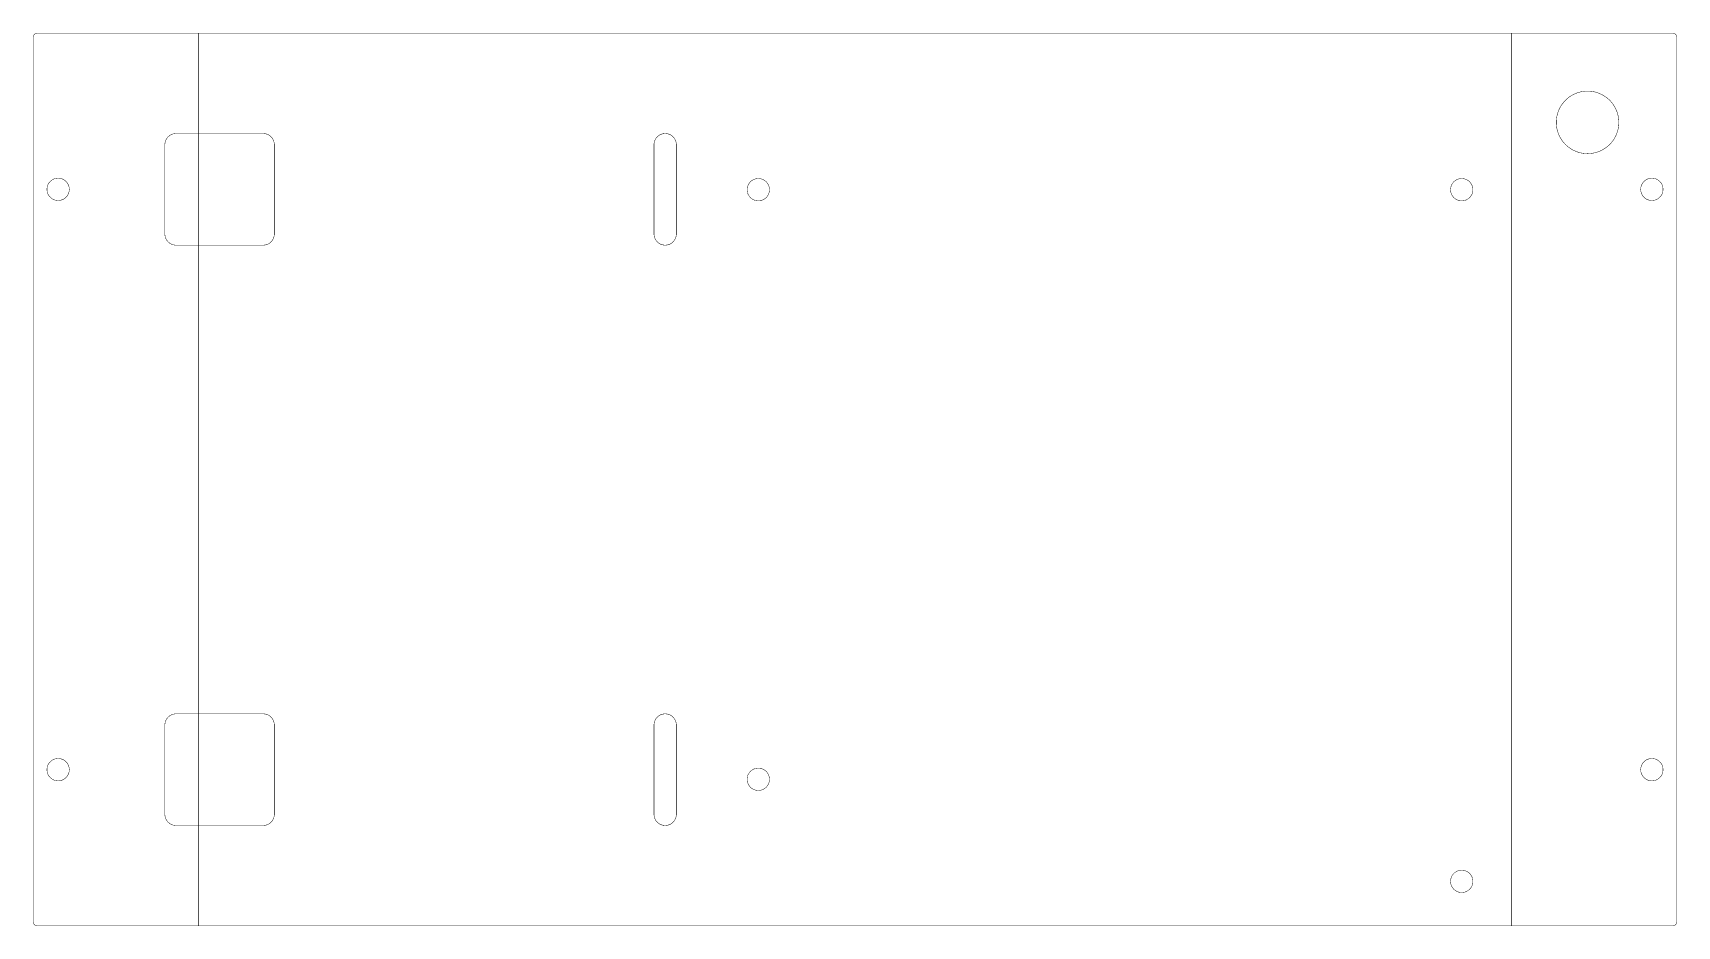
# Model space of a CAD drawing. Extents: x 20 to 388, y 20 to 220.
import ezdxf

# ---------------------------------------------------------------- set-up
doc = ezdxf.new("R2010")
doc.units = 0
doc.layers.get('0').update_dxf_attribs({"linetype": 'CONTINUOUS'})

msp = doc.modelspace()

# ---------------------------------------------------------------- linework, layer by layer
at = {"color": 0, "const_width": 0.1}
for points in [[(21, 220), (387, 220), (387.05, 220), (387.201, 219.979), (387.389, 219.921), (387.56, 219.829), (387.707, 219.707), (387.829, 219.56), (387.921, 219.389), (387.979, 219.201), (388, 219.05), (388, 219), (388, 21), (388, 20.9497), (387.979, 20.7985), (387.921, 20.6108), (387.829, 20.441), (387.707, 20.2929), (387.56, 20.1708), (387.389, 20.0786), (387.201, 20.0203), (387.05, 20), (387, 20), (21, 20), (20.9496, 20), (20.7985, 20.0203), (20.6107, 20.0786), (20.4408, 20.1708), (20.2929, 20.2929), (20.1707, 20.441), (20.0786, 20.6108), (20.0203, 20.7985), (20, 20.9497), (20, 21), (20, 219), (20, 219.05), (20.0203, 219.201), (20.0786, 219.389), (20.1707, 219.56), (20.2929, 219.707), (20.4408, 219.829), (20.6107, 219.921), (20.7985, 219.979), (20.9496, 220), (21, 220)], [(375, 200), (375, 199.914), (374.992, 199.653), (374.965, 199.308), (374.924, 198.967), (374.864, 198.628), (374.789, 198.294), (374.697, 197.964), (374.59, 197.64), (374.467, 197.321), (374.329, 197.01), (374.175, 196.704), (374.007, 196.406), (373.824, 196.117), (373.626, 195.836), (373.415, 195.564), (373.189, 195.301), (373.011, 195.111), (372.95, 195.05), (372.889, 194.989), (372.699, 194.811), (372.436, 194.585), (372.164, 194.374), (371.883, 194.176), (371.594, 193.993), (371.296, 193.825), (370.99, 193.671), (370.679, 193.533), (370.36, 193.41), (370.036, 193.303), (369.706, 193.211), (369.372, 193.136), (369.033, 193.076), (368.692, 193.035), (368.347, 193.008), (368.086, 193), (368, 193), (367.914, 193), (367.653, 193.008), (367.308, 193.035), (366.967, 193.076), (366.628, 193.136), (366.293, 193.211), (365.964, 193.303), (365.64, 193.41), (365.321, 193.533), (365.008, 193.671), (364.704, 193.825), (364.406, 193.993), (364.117, 194.176), (363.835, 194.374), (363.564, 194.585), (363.301, 194.811), (363.111, 194.989), (363.05, 195.05), (362.989, 195.111), (362.811, 195.301), (362.585, 195.564), (362.374, 195.836), (362.176, 196.117), (361.993, 196.406), (361.825, 196.704), (361.671, 197.01), (361.533, 197.321), (361.41, 197.64), (361.303, 197.964), (361.211, 198.294), (361.136, 198.628), (361.076, 198.967), (361.035, 199.308), (361.008, 199.653), (361, 199.914), (361, 200), (361, 200.087), (361.008, 200.347), (361.035, 200.692), (361.076, 201.033), (361.136, 201.372), (361.211, 201.707), (361.303, 202.036), (361.41, 202.36), (361.533, 202.679), (361.671, 202.992), (361.825, 203.296), (361.993, 203.594), (362.176, 203.883), (362.374, 204.165), (362.585, 204.436), (362.811, 204.699), (362.989, 204.889), (363.05, 204.95), (363.111, 205.011), (363.301, 205.189), (363.564, 205.415), (363.835, 205.626), (364.117, 205.824), (364.406, 206.007), (364.704, 206.175), (365.008, 206.329), (365.321, 206.467), (365.64, 206.59), (365.964, 206.697), (366.293, 206.789), (366.628, 206.864), (366.967, 206.924), (367.308, 206.965), (367.653, 206.992), (367.914, 207), (368, 207), (368.086, 207), (368.347, 206.992), (368.692, 206.965), (369.033, 206.924), (369.372, 206.864), (369.706, 206.789), (370.036, 206.697), (370.36, 206.59), (370.679, 206.467), (370.99, 206.329), (371.296, 206.175), (371.594, 206.007), (371.883, 205.824), (372.164, 205.626), (372.436, 205.415), (372.699, 205.189), (372.889, 205.011), (372.95, 204.95), (373.011, 204.889), (373.189, 204.699), (373.415, 204.436), (373.626, 204.165), (373.824, 203.883), (374.007, 203.594), (374.175, 203.296), (374.329, 202.992), (374.467, 202.679), (374.59, 202.36), (374.697, 202.036), (374.789, 201.707), (374.864, 201.372), (374.924, 201.033), (374.965, 200.692), (374.992, 200.347), (375, 200.087), (375, 200)], [(74, 195), (74, 175), (74, 174.936), (73.9871, 174.744), (73.9492, 174.496), (73.8876, 174.257), (73.8035, 174.026), (73.6982, 173.808), (73.5731, 173.603), (73.429, 173.41), (73.2678, 173.232), (73.0903, 173.071), (72.8978, 172.926), (72.6917, 172.801), (72.4731, 172.696), (72.2433, 172.612), (72.0038, 172.551), (71.7556, 172.513), (71.5639, 172.5), (71.5, 172.5), (52, 172.5), (51.9361, 172.5), (51.7443, 172.513), (51.4961, 172.551), (51.2565, 172.612), (51.0268, 172.696), (50.8083, 172.801), (50.6022, 172.926), (50.4097, 173.071), (50.2322, 173.232), (50.0708, 173.41), (49.9269, 173.603), (49.8017, 173.808), (49.6964, 174.026), (49.6124, 174.257), (49.5508, 174.496), (49.5129, 174.744), (49.5, 174.936), (49.5, 175), (49.5, 195), (49.5, 195.064), (49.5129, 195.256), (49.5508, 195.504), (49.6124, 195.743), (49.6964, 195.974), (49.8017, 196.192), (49.9269, 196.397), (50.0708, 196.59), (50.2322, 196.768), (50.4097, 196.929), (50.6022, 197.074), (50.8083, 197.199), (51.0268, 197.304), (51.2565, 197.388), (51.4961, 197.449), (51.7443, 197.487), (51.9361, 197.5), (52, 197.5), (71.5, 197.5), (71.5639, 197.5), (71.7556, 197.487), (72.0038, 197.449), (72.2433, 197.388), (72.4731, 197.304), (72.6917, 197.199), (72.8978, 197.074), (73.0903, 196.929), (73.2678, 196.768), (73.429, 196.59), (73.5731, 196.397), (73.6982, 196.192), (73.8035, 195.974), (73.8876, 195.743), (73.9492, 195.504), (73.9871, 195.256), (74, 195.064), (74, 195)], [(164, 195), (164, 175), (164, 174.936), (163.987, 174.744), (163.949, 174.496), (163.888, 174.257), (163.804, 174.026), (163.699, 173.808), (163.574, 173.603), (163.429, 173.41), (163.268, 173.232), (163.09, 173.071), (162.897, 172.926), (162.692, 172.801), (162.474, 172.696), (162.243, 172.612), (162.004, 172.551), (161.756, 172.513), (161.564, 172.5), (161.5, 172.5), (161.436, 172.5), (161.244, 172.513), (160.996, 172.551), (160.757, 172.612), (160.526, 172.696), (160.308, 172.801), (160.103, 172.926), (159.91, 173.071), (159.732, 173.232), (159.571, 173.41), (159.426, 173.603), (159.301, 173.808), (159.196, 174.026), (159.112, 174.257), (159.051, 174.496), (159.013, 174.744), (159, 174.936), (159, 175), (159, 195), (159, 195.064), (159.013, 195.256), (159.051, 195.504), (159.112, 195.743), (159.196, 195.974), (159.301, 196.192), (159.426, 196.397), (159.571, 196.59), (159.732, 196.768), (159.91, 196.929), (160.103, 197.074), (160.308, 197.199), (160.526, 197.304), (160.757, 197.388), (160.996, 197.449), (161.244, 197.487), (161.436, 197.5), (161.5, 197.5), (161.564, 197.5), (161.756, 197.487), (162.004, 197.449), (162.243, 197.388), (162.474, 197.304), (162.692, 197.199), (162.897, 197.074), (163.09, 196.929), (163.268, 196.768), (163.429, 196.59), (163.574, 196.397), (163.699, 196.192), (163.804, 195.974), (163.888, 195.743), (163.949, 195.504), (163.987, 195.256), (164, 195.064), (164, 195)], [(28.1, 185), (28.1, 184.936), (28.0871, 184.744), (28.0492, 184.496), (27.9876, 184.257), (27.9035, 184.026), (27.7982, 183.808), (27.6731, 183.603), (27.529, 183.41), (27.3678, 183.232), (27.1903, 183.071), (26.9978, 182.926), (26.7917, 182.801), (26.5731, 182.696), (26.3433, 182.612), (26.1037, 182.551), (25.8556, 182.513), (25.6639, 182.5), (25.6, 182.5), (25.5361, 182.5), (25.3443, 182.513), (25.0961, 182.551), (24.8565, 182.612), (24.6268, 182.696), (24.4083, 182.801), (24.2022, 182.926), (24.0097, 183.071), (23.8322, 183.232), (23.6708, 183.41), (23.5269, 183.603), (23.4017, 183.808), (23.2964, 184.026), (23.2124, 184.257), (23.1508, 184.496), (23.1129, 184.744), (23.1, 184.936), (23.1, 185), (23.1, 185.064), (23.1129, 185.256), (23.1508, 185.504), (23.2124, 185.743), (23.2964, 185.974), (23.4017, 186.192), (23.5269, 186.397), (23.6708, 186.59), (23.8322, 186.768), (24.0097, 186.929), (24.2022, 187.074), (24.4083, 187.199), (24.6268, 187.304), (24.8565, 187.388), (25.0961, 187.449), (25.3443, 187.487), (25.5361, 187.5), (25.6, 187.5), (25.6639, 187.5), (25.8556, 187.487), (26.1037, 187.449), (26.3433, 187.388), (26.5731, 187.304), (26.7917, 187.199), (26.9978, 187.074), (27.1903, 186.929), (27.3678, 186.768), (27.529, 186.59), (27.6731, 186.397), (27.7982, 186.192), (27.9035, 185.974), (27.9876, 185.743), (28.0492, 185.504), (28.0871, 185.256), (28.1, 185.064), (28.1, 185)], [(184.85, 184.919), (184.85, 184.856), (184.837, 184.664), (184.799, 184.417), (184.737, 184.176), (184.654, 183.947), (184.549, 183.728), (184.424, 183.522), (184.279, 183.329), (184.118, 183.153), (183.94, 182.99), (183.747, 182.847), (183.542, 182.722), (183.324, 182.617), (183.093, 182.532), (182.854, 182.471), (182.606, 182.433), (182.414, 182.419), (182.35, 182.419), (182.286, 182.419), (182.094, 182.433), (181.846, 182.471), (181.607, 182.532), (181.376, 182.617), (181.158, 182.722), (180.953, 182.847), (180.76, 182.99), (180.582, 183.153), (180.421, 183.329), (180.276, 183.522), (180.151, 183.728), (180.046, 183.947), (179.962, 184.176), (179.901, 184.417), (179.862, 184.664), (179.85, 184.856), (179.85, 184.919), (179.85, 184.983), (179.862, 185.175), (179.901, 185.424), (179.962, 185.664), (180.046, 185.893), (180.151, 186.111), (180.276, 186.318), (180.421, 186.51), (180.582, 186.688), (180.76, 186.849), (180.953, 186.993), (181.158, 187.118), (181.376, 187.224), (181.607, 187.307), (181.846, 187.369), (182.094, 187.407), (182.286, 187.419), (182.35, 187.419), (182.414, 187.419), (182.606, 187.407), (182.854, 187.369), (183.093, 187.307), (183.324, 187.224), (183.542, 187.118), (183.747, 186.993), (183.94, 186.849), (184.118, 186.688), (184.279, 186.51), (184.424, 186.318), (184.549, 186.111), (184.654, 185.893), (184.737, 185.664), (184.799, 185.424), (184.837, 185.175), (184.85, 184.983), (184.85, 184.919)], [(342.331, 184.919), (342.331, 184.856), (342.317, 184.664), (342.279, 184.417), (342.218, 184.176), (342.133, 183.947), (342.028, 183.728), (341.903, 183.522), (341.76, 183.329), (341.597, 183.153), (341.421, 182.99), (341.228, 182.847), (341.022, 182.722), (340.803, 182.617), (340.574, 182.532), (340.333, 182.471), (340.086, 182.433), (339.894, 182.419), (339.831, 182.419), (339.767, 182.419), (339.575, 182.433), (339.326, 182.471), (339.086, 182.532), (338.857, 182.617), (338.639, 182.722), (338.432, 182.847), (338.24, 182.99), (338.063, 183.153), (337.901, 183.329), (337.757, 183.522), (337.632, 183.728), (337.526, 183.947), (337.443, 184.176), (337.381, 184.417), (337.343, 184.664), (337.331, 184.856), (337.331, 184.919), (337.331, 184.983), (337.343, 185.175), (337.381, 185.424), (337.443, 185.664), (337.526, 185.893), (337.632, 186.111), (337.757, 186.318), (337.901, 186.51), (338.063, 186.688), (338.24, 186.849), (338.432, 186.993), (338.639, 187.118), (338.857, 187.224), (339.086, 187.307), (339.326, 187.369), (339.575, 187.407), (339.767, 187.419), (339.831, 187.419), (339.894, 187.419), (340.086, 187.407), (340.333, 187.369), (340.574, 187.307), (340.803, 187.224), (341.022, 187.118), (341.228, 186.993), (341.421, 186.849), (341.597, 186.688), (341.76, 186.51), (341.903, 186.318), (342.028, 186.111), (342.133, 185.893), (342.218, 185.664), (342.279, 185.424), (342.317, 185.175), (342.331, 184.983), (342.331, 184.919)], [(384.9, 185), (384.9, 184.936), (384.888, 184.744), (384.849, 184.496), (384.787, 184.257), (384.704, 184.026), (384.599, 183.808), (384.474, 183.603), (384.329, 183.41), (384.168, 183.232), (383.99, 183.071), (383.797, 182.926), (383.592, 182.801), (383.374, 182.696), (383.143, 182.612), (382.904, 182.551), (382.656, 182.513), (382.464, 182.5), (382.4, 182.5), (382.336, 182.5), (382.144, 182.513), (381.896, 182.551), (381.657, 182.612), (381.426, 182.696), (381.208, 182.801), (381.003, 182.926), (380.81, 183.071), (380.632, 183.232), (380.471, 183.41), (380.326, 183.603), (380.201, 183.808), (380.096, 184.026), (380.013, 184.257), (379.951, 184.496), (379.912, 184.744), (379.9, 184.936), (379.9, 185), (379.9, 185.064), (379.912, 185.256), (379.951, 185.504), (380.013, 185.743), (380.096, 185.974), (380.201, 186.192), (380.326, 186.397), (380.471, 186.59), (380.632, 186.768), (380.81, 186.929), (381.003, 187.074), (381.208, 187.199), (381.426, 187.304), (381.657, 187.388), (381.896, 187.449), (382.144, 187.487), (382.336, 187.5), (382.4, 187.5), (382.464, 187.5), (382.656, 187.487), (382.904, 187.449), (383.143, 187.388), (383.374, 187.304), (383.592, 187.199), (383.797, 187.074), (383.99, 186.929), (384.168, 186.768), (384.329, 186.59), (384.474, 186.397), (384.599, 186.192), (384.704, 185.974), (384.787, 185.743), (384.849, 185.504), (384.888, 185.256), (384.9, 185.064), (384.9, 185)], [(74, 65), (74, 45), (74, 44.9361), (73.9871, 44.7444), (73.9492, 44.4963), (73.8876, 44.2567), (73.8035, 44.0269), (73.6982, 43.8083), (73.5731, 43.6022), (73.429, 43.4097), (73.2678, 43.2322), (73.0903, 43.071), (72.8978, 42.9269), (72.6917, 42.8018), (72.4731, 42.6965), (72.2433, 42.6124), (72.0038, 42.5508), (71.7556, 42.5129), (71.5639, 42.5), (71.5, 42.5), (52, 42.5), (51.9361, 42.5), (51.7443, 42.5129), (51.4961, 42.5508), (51.2565, 42.6124), (51.0268, 42.6965), (50.8083, 42.8018), (50.6022, 42.9269), (50.4097, 43.071), (50.2322, 43.2322), (50.0708, 43.4097), (49.9269, 43.6022), (49.8017, 43.8083), (49.6964, 44.0269), (49.6124, 44.2567), (49.5508, 44.4963), (49.5129, 44.7444), (49.5, 44.9361), (49.5, 45), (49.5, 65), (49.5, 65.0639), (49.5129, 65.2557), (49.5508, 65.5039), (49.6124, 65.7435), (49.6964, 65.9732), (49.8017, 66.1917), (49.9269, 66.3978), (50.0708, 66.5903), (50.2322, 66.7678), (50.4097, 66.9292), (50.6022, 67.0731), (50.8083, 67.1983), (51.0268, 67.3036), (51.2565, 67.3876), (51.4961, 67.4492), (51.7443, 67.4871), (51.9361, 67.5), (52, 67.5), (71.5, 67.5), (71.5639, 67.5), (71.7556, 67.4871), (72.0038, 67.4492), (72.2433, 67.3876), (72.4731, 67.3036), (72.6917, 67.1983), (72.8978, 67.0731), (73.0903, 66.9292), (73.2678, 66.7678), (73.429, 66.5903), (73.5731, 66.3978), (73.6982, 66.1917), (73.8035, 65.9732), (73.8876, 65.7435), (73.9492, 65.5039), (73.9871, 65.2557), (74, 65.0639), (74, 65)], [(164, 65), (164, 45), (164, 44.9361), (163.987, 44.7444), (163.949, 44.4963), (163.888, 44.2567), (163.804, 44.0269), (163.699, 43.8083), (163.574, 43.6022), (163.429, 43.4097), (163.268, 43.2322), (163.09, 43.071), (162.897, 42.9269), (162.692, 42.8018), (162.474, 42.6965), (162.243, 42.6124), (162.004, 42.5508), (161.756, 42.5129), (161.564, 42.5), (161.5, 42.5), (161.436, 42.5), (161.244, 42.5129), (160.996, 42.5508), (160.757, 42.6124), (160.526, 42.6965), (160.308, 42.8018), (160.103, 42.9269), (159.91, 43.071), (159.732, 43.2322), (159.571, 43.4097), (159.426, 43.6022), (159.301, 43.8083), (159.196, 44.0269), (159.112, 44.2567), (159.051, 44.4963), (159.013, 44.7444), (159, 44.9361), (159, 45), (159, 65), (159, 65.0639), (159.013, 65.2557), (159.051, 65.5039), (159.112, 65.7435), (159.196, 65.9732), (159.301, 66.1917), (159.426, 66.3978), (159.571, 66.5903), (159.732, 66.7678), (159.91, 66.9292), (160.103, 67.0731), (160.308, 67.1983), (160.526, 67.3036), (160.757, 67.3876), (160.996, 67.4492), (161.244, 67.4871), (161.436, 67.5), (161.5, 67.5), (161.564, 67.5), (161.756, 67.4871), (162.004, 67.4492), (162.243, 67.3876), (162.474, 67.3036), (162.692, 67.1983), (162.897, 67.0731), (163.09, 66.9292), (163.268, 66.7678), (163.429, 66.5903), (163.574, 66.3978), (163.699, 66.1917), (163.804, 65.9732), (163.888, 65.7435), (163.949, 65.5039), (163.987, 65.2557), (164, 65.0639), (164, 65)], [(28.1, 55), (28.1, 54.9361), (28.0871, 54.7444), (28.0492, 54.4963), (27.9876, 54.2567), (27.9035, 54.0269), (27.7982, 53.8083), (27.6731, 53.6022), (27.529, 53.4097), (27.3678, 53.2322), (27.1903, 53.071), (26.9978, 52.9269), (26.7917, 52.8018), (26.5731, 52.6965), (26.3433, 52.6124), (26.1037, 52.5508), (25.8556, 52.5129), (25.6639, 52.5), (25.6, 52.5), (25.5361, 52.5), (25.3443, 52.5129), (25.0961, 52.5508), (24.8565, 52.6124), (24.6268, 52.6965), (24.4083, 52.8018), (24.2022, 52.9269), (24.0097, 53.071), (23.8322, 53.2322), (23.6708, 53.4097), (23.5269, 53.6022), (23.4017, 53.8083), (23.2964, 54.0269), (23.2124, 54.2567), (23.1508, 54.4963), (23.1129, 54.7444), (23.1, 54.9361), (23.1, 55), (23.1, 55.0639), (23.1129, 55.2557), (23.1508, 55.5039), (23.2124, 55.7435), (23.2964, 55.9732), (23.4017, 56.1917), (23.5269, 56.3978), (23.6708, 56.5903), (23.8322, 56.7678), (24.0097, 56.9292), (24.2022, 57.0731), (24.4083, 57.1983), (24.6268, 57.3036), (24.8565, 57.3876), (25.0961, 57.4492), (25.3443, 57.4871), (25.5361, 57.5), (25.6, 57.5), (25.6639, 57.5), (25.8556, 57.4871), (26.1037, 57.4492), (26.3433, 57.3876), (26.5731, 57.3036), (26.7917, 57.1983), (26.9978, 57.0731), (27.1903, 56.9292), (27.3678, 56.7678), (27.529, 56.5903), (27.6731, 56.3978), (27.7982, 56.1917), (27.9035, 55.9732), (27.9876, 55.7435), (28.0492, 55.5039), (28.0871, 55.2557), (28.1, 55.0639), (28.1, 55)], [(184.85, 52.84), (184.85, 52.7761), (184.837, 52.5844), (184.799, 52.3362), (184.737, 52.0967), (184.654, 51.8669), (184.549, 51.6483), (184.424, 51.4422), (184.279, 51.2497), (184.118, 51.0722), (183.94, 50.911), (183.747, 50.7669), (183.542, 50.6418), (183.324, 50.5365), (183.093, 50.4524), (182.854, 50.3908), (182.606, 50.3529), (182.414, 50.34), (182.35, 50.34), (182.286, 50.34), (182.094, 50.3529), (181.846, 50.3908), (181.607, 50.4524), (181.376, 50.5365), (181.158, 50.6418), (180.953, 50.7669), (180.76, 50.911), (180.582, 51.0722), (180.421, 51.2497), (180.276, 51.4422), (180.151, 51.6483), (180.046, 51.8669), (179.962, 52.0967), (179.901, 52.3362), (179.862, 52.5844), (179.85, 52.7761), (179.85, 52.84), (179.85, 52.9039), (179.862, 53.0957), (179.901, 53.3439), (179.962, 53.5835), (180.046, 53.8132), (180.151, 54.0317), (180.276, 54.2378), (180.421, 54.4303), (180.582, 54.6078), (180.76, 54.7692), (180.953, 54.9131), (181.158, 55.0383), (181.376, 55.1436), (181.607, 55.2276), (181.846, 55.2892), (182.094, 55.3271), (182.286, 55.34), (182.35, 55.34), (182.414, 55.34), (182.606, 55.3271), (182.854, 55.2892), (183.093, 55.2276), (183.324, 55.1436), (183.542, 55.0383), (183.747, 54.9131), (183.94, 54.7692), (184.118, 54.6078), (184.279, 54.4303), (184.424, 54.2378), (184.549, 54.0317), (184.654, 53.8132), (184.737, 53.5835), (184.799, 53.3439), (184.837, 53.0957), (184.85, 52.9039), (184.85, 52.84)], [(384.9, 55), (384.9, 54.9361), (384.888, 54.7444), (384.849, 54.4963), (384.787, 54.2567), (384.704, 54.0269), (384.599, 53.8083), (384.474, 53.6022), (384.329, 53.4097), (384.168, 53.2322), (383.99, 53.071), (383.797, 52.9269), (383.592, 52.8018), (383.374, 52.6965), (383.143, 52.6124), (382.904, 52.5508), (382.656, 52.5129), (382.464, 52.5), (382.4, 52.5), (382.336, 52.5), (382.144, 52.5129), (381.896, 52.5508), (381.657, 52.6124), (381.426, 52.6965), (381.208, 52.8018), (381.003, 52.9269), (380.81, 53.071), (380.632, 53.2322), (380.471, 53.4097), (380.326, 53.6022), (380.201, 53.8083), (380.096, 54.0269), (380.013, 54.2567), (379.951, 54.4963), (379.912, 54.7444), (379.9, 54.9361), (379.9, 55), (379.9, 55.0639), (379.912, 55.2557), (379.951, 55.5039), (380.013, 55.7435), (380.096, 55.9732), (380.201, 56.1917), (380.326, 56.3978), (380.471, 56.5903), (380.632, 56.7678), (380.81, 56.9292), (381.003, 57.0731), (381.208, 57.1983), (381.426, 57.3036), (381.657, 57.3876), (381.896, 57.4492), (382.144, 57.4871), (382.336, 57.5), (382.4, 57.5), (382.464, 57.5), (382.656, 57.4871), (382.904, 57.4492), (383.143, 57.3876), (383.374, 57.3036), (383.592, 57.1983), (383.797, 57.0731), (383.99, 56.9292), (384.168, 56.7678), (384.329, 56.5903), (384.474, 56.3978), (384.599, 56.1917), (384.704, 55.9732), (384.787, 55.7435), (384.849, 55.5039), (384.888, 55.2557), (384.9, 55.0639), (384.9, 55)], [(342.331, 29.98), (342.331, 29.9161), (342.317, 29.7244), (342.279, 29.4763), (342.218, 29.2367), (342.133, 29.0069), (342.028, 28.7883), (341.903, 28.5822), (341.76, 28.3897), (341.597, 28.2122), (341.421, 28.0508), (341.228, 27.9069), (341.022, 27.7818), (340.803, 27.6765), (340.574, 27.5924), (340.333, 27.5308), (340.086, 27.4929), (339.894, 27.48), (339.831, 27.48), (339.767, 27.48), (339.575, 27.4929), (339.326, 27.5308), (339.086, 27.5924), (338.857, 27.6765), (338.639, 27.7818), (338.432, 27.9069), (338.24, 28.0508), (338.063, 28.2122), (337.901, 28.3897), (337.757, 28.5822), (337.632, 28.7883), (337.526, 29.0069), (337.443, 29.2367), (337.381, 29.4763), (337.343, 29.7244), (337.331, 29.9161), (337.331, 29.98), (337.331, 30.0439), (337.343, 30.2356), (337.381, 30.4839), (337.443, 30.7235), (337.526, 30.9532), (337.632, 31.1717), (337.757, 31.3778), (337.901, 31.5703), (338.063, 31.7478), (338.24, 31.9092), (338.432, 32.0531), (338.639, 32.1783), (338.857, 32.2835), (339.086, 32.3676), (339.326, 32.4292), (339.575, 32.4671), (339.767, 32.48), (339.831, 32.48), (339.894, 32.48), (340.086, 32.4671), (340.333, 32.4292), (340.574, 32.3676), (340.803, 32.2835), (341.022, 32.1783), (341.228, 32.0531), (341.421, 31.9092), (341.597, 31.7478), (341.76, 31.5703), (341.903, 31.3778), (342.028, 31.1717), (342.133, 30.9532), (342.218, 30.7235), (342.279, 30.4839), (342.317, 30.2356), (342.331, 30.0439), (342.331, 29.98)]]:
    msp.add_lwpolyline(points, close=True, dxfattribs=at)
for points in [[(57, 220), (57, 20)], [(351, 220), (351, 20)]]:
    msp.add_lwpolyline(points, dxfattribs=at)

doc.saveas('drawing.dxf')
